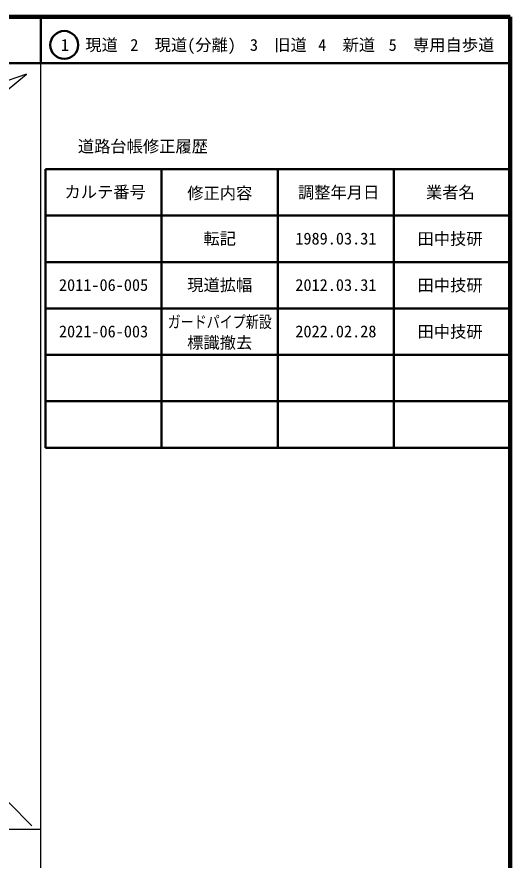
# Model space of a CAD drawing. Units: millimetres, scale not verified. Extents: x 40000 to 680000, y 20000 to 380000.
# Drawn here: x 573846 to 680000, y 198357 to 380000 of the extents above; entities that cross this region are included whole.
import ezdxf
from ezdxf.enums import TextEntityAlignment as Align

# ---------------------------------------------------------------- set-up
doc = ezdxf.new("R2010")
doc.units = ezdxf.units.MM
doc.header["$LTSCALE"] = 1000
for name, color, linetype, lineweight in [('M-BMK-SRVR', 3, 'Continuous', 25), ('M-STR-HTXT', 7, 'Continuous', 13), ('M-TTL', 2, 'Continuous', 140), ('M-TTL-BAND', 7, 'Continuous', 25), ('M-TTL-FRAM', 2, 'Continuous', 50), ('M-TTL-LINE', 7, 'Continuous', 50)]:
    doc.layers.add(name, color=color, linetype=linetype, lineweight=lineweight)
doc.layers.add('M-TTL-TXT', color=7, linetype='Continuous')
doc.styles.add('ＭＳ ゴシック', font='')
doc.styles.get('ＭＳ ゴシック').set_extended_font_data('MS Gothic')

msp = doc.modelspace()

# ---------------------------------------------------------------- linework, layer by layer
at = {"layer": 'M-BMK-SRVR'}
for p, q in [((545052, 342394), (575914, 367635)), ((575914, 367635), (568431, 365106))]:
    msp.add_line(p, q, dxfattribs=at)
at = {"layer": 'M-STR-HTXT'}
msp.add_line((572085, 210738), (577085, 205738), dxfattribs=at)
at = {"layer": 'M-TTL'}
for p, q in [((680000, 380000), (40000, 380000)), ((680000, 20000), (680000, 380000))]:
    msp.add_line(p, q, dxfattribs=at)
at = {"layer": 'M-TTL-BAND'}
for p, q in [((579000, 20000), (579000, 370000)), ((40000, 205000), (579000, 205000))]:
    msp.add_line(p, q, dxfattribs=at)
at = {"layer": 'M-TTL-FRAM'}
for p, q in [((580000, 347197), (580000, 287197)), ((580000, 347197), (680000, 347197)), ((580000, 287197), (680000, 287197))]:
    msp.add_line(p, q, dxfattribs=at)
at = {"layer": 'M-TTL-LINE'}
for p, q in [((579000, 380000), (579000, 370000)), ((40000, 370000), (680000, 370000)), ((605000, 347197), (605000, 287197)), ((630000, 347197), (630000, 287197)), ((655000, 347197), (655000, 287197)), ((580000, 337197), (680000, 337197)), ((580000, 327197), (680000, 327197)), ((580000, 317197), (680000, 317197)), ((580000, 307197), (680000, 307197)), ((580000, 297197), (680000, 297197))]:
    msp.add_line(p, q, dxfattribs=at)
msp.add_circle((584031, 373958), 3000, dxfattribs=at)

# ---------------------------------------------------------------- texts
at = {"layer": 'M-TTL-TXT', "style": 'ＭＳ ゴシック'}
for s, p in [('1\u3000現道', (589448, 373958)), ('2\u3000現道(分離)', (609619, 373958)), ('3\u3000旧道', (630121, 373958)), ('4\u3000新道', (644824, 373958)), ('5\u3000専用自歩道', (665228, 373958)), ('道路台帳修正履歴', (600968, 352113)), ('カルテ番号', (592839, 342277)), ('修正内容', (617509, 342023)), ('調整年月日', (643089, 342197)), ('業者名', (667134, 342197)), ('転記', (617500, 332245)), ('1989.03.31', (642500, 332245)), ('田中技研', (667077, 332189)), ('2011-06-005', (592500, 322245)), ('現道拡幅', (617500, 322245)), ('2012.03.31', (642500, 322245)), ('田中技研', (667077, 322189)), ('2021-06-003', (592500, 312245)), ('2022.02.28', (642500, 312245)), ('田中技研', (667077, 312189)), ('標識撤去', (617500, 309844))]:
    msp.add_text(s, height=2566, dxfattribs=at).set_placement(p, align=Align.MIDDLE_CENTER)
at = {"layer": 'M-TTL-TXT', "style": 'ＭＳ ゴシック', "width": 0.8}
msp.add_text('ガードパイプ新設', height=2566, dxfattribs=at).set_placement((617500, 314302), align=Align.MIDDLE_CENTER)

doc.saveas('drawing.dxf')
